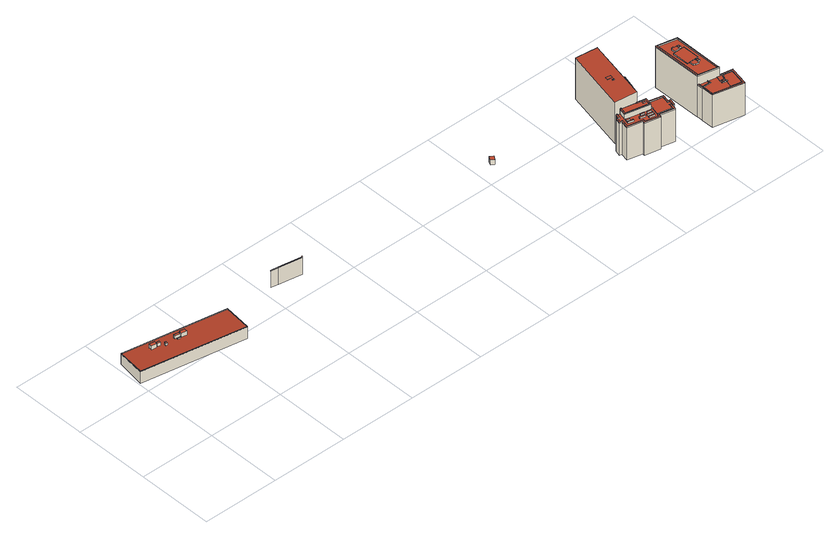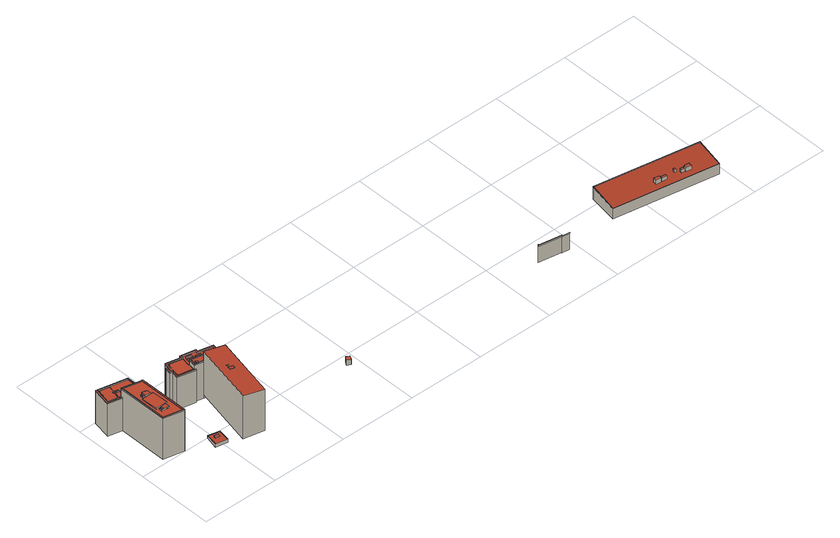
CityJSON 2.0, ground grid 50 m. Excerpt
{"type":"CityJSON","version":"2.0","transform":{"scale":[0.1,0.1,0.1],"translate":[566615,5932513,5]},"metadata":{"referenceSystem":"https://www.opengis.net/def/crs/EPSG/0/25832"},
"CityObjects":{
"building1":{"type":"Building","attributes":{"Grundfläche 2D":"1319.590448","Grundhöhe NN":"5.359"},"children":["building1-1","building1-2","building1-3","building1-4","building1-5","building1-6","building1-7","building1-8"],"geometry":[{"type":"Solid","lod":"3","boundaries":[[[[0,1,2,3]],[[4,5,3,2]],[[5,6,0,3]],[[6,7,1,0]],[[7,4,2,1]],[[7,6,5,4]]]],"semantics":{"surfaces":[{"type":"RoofSurface"},{"type":"WallSurface"},{"type":"GroundSurface"}],"values":[[0,1,1,1,1,2]]}}]},
"building1-1":{"type":"BuildingInstallation","parents":["building1"],"geometry":[{"type":"MultiSurface","lod":"3","boundaries":[[[8,9,10,11,12]],[[13,14,10,9]],[[14,15,16,12,11,10]],[[16,17,8,12]],[[17,13,9,8]]],"semantics":{"surfaces":[{"type":"RoofSurface"},{"type":"WallSurface"}],"values":[0,1,1,1,1]}}]},
"building1-2":{"type":"BuildingInstallation","parents":["building1"],"geometry":[{"type":"MultiSurface","lod":"3","boundaries":[[[18,19,20,21]],[[22,23,21,20]],[[18,21,23,24]],[[24,25,19,18]],[[25,22,20,19]]],"semantics":{"surfaces":[{"type":"RoofSurface"},{"type":"WallSurface"}],"values":[0,1,1,1,1]}}]},
"building1-3":{"type":"BuildingInstallation","parents":["building1"],"geometry":[{"type":"MultiSurface","lod":"3","boundaries":[[[26,27,28,29]],[[29,28,30,31]],[[26,29,31,32]],[[27,26,32,33]],[[28,27,33,30]]],"semantics":{"surfaces":[{"type":"RoofSurface"},{"type":"WallSurface"}],"values":[0,1,1,1,1]}}]},
"building1-4":{"type":"BuildingInstallation","parents":["building1"],"geometry":[{"type":"MultiSurface","lod":"3","boundaries":[[[34,35,36]],[[37,38,36,39]],[[34,36,38]],[[0,1,36,35]],[[1,2,39,36]],[[38,37,40,41]],[[41,42,34,38]]],"semantics":{"surfaces":[{"type":"RoofSurface"},{"type":"WallSurface"}],"values":[0,0,0,1,1,1,1]}}]},
"building1-5":{"type":"BuildingInstallation","parents":["building1"],"geometry":[{"type":"MultiSurface","lod":"3","boundaries":[[[43,44,45,46]],[[46,45,47,48]],[[48,49,43,46]],[[49,50,44,43]],[[45,44,50,47]]],"semantics":{"surfaces":[{"type":"RoofSurface"},{"type":"WallSurface"}],"values":[0,1,1,1,1]}}]},
"building1-6":{"type":"BuildingInstallation","parents":["building1"],"geometry":[{"type":"MultiSurface","lod":"3","boundaries":[[[51,52,53,54]],[[55,56,52,51]],[[56,57,53,52]],[[57,58,54,53]],[[58,55,51,54]]],"semantics":{"surfaces":[{"type":"RoofSurface"},{"type":"WallSurface"}],"values":[0,1,1,1,1]}}]},
"building1-7":{"type":"BuildingInstallation","parents":["building1"],"geometry":[{"type":"MultiSurface","lod":"3","boundaries":[[[59,39,60]],[[37,39,59]],[[34,59,60,35]],[[2,3,60,39]],[[3,0,35,60]],[[59,34,42,61]],[[61,40,37,59]]],"semantics":{"surfaces":[{"type":"RoofSurface"},{"type":"WallSurface"}],"values":[0,0,0,1,1,1,1]}}]},
"building1-8":{"type":"BuildingInstallation","parents":["building1"],"geometry":[{"type":"MultiSurface","lod":"3","boundaries":[[[62,63,64,65]],[[66,67,65,64]],[[62,65,67,68]],[[63,62,68,69]],[[69,66,64,63]]],"semantics":{"surfaces":[{"type":"RoofSurface"},{"type":"WallSurface"}],"values":[0,1,1,1,1]}}]},
"building2":{"type":"Building","attributes":{"Grundfläche 2D":"9019.073295","Grundhöhe NN":"5.576"},"children":["building2-1","building2-2"],"geometry":[{"type":"MultiSurface","lod":"3","boundaries":[[[70,71,72,73]],[[74,70,73,75]],[[76,77,70,74]],[[78,79,76,74,75,80]],[[79,81,82,83,76]],[[81,84,85,82]]],"semantics":{"surfaces":[{"type":"WallSurface"},{"type":"RoofSurface"}],"values":[0,0,1,0,0,1]}}]},
"building2-1":{"type":"BuildingInstallation","parents":["building2"],"geometry":[{"type":"MultiSurface","lod":"3","boundaries":[[[86,87,88,89,90]],[[71,70,88,87]],[[86,90,89,91,92,93]]],"semantics":{"surfaces":[{"type":"RoofSurface"},{"type":"WallSurface"}],"values":[0,1,1]}}]},
"building2-2":{"type":"BuildingInstallation","parents":["building2"],"geometry":[{"type":"MultiSurface","lod":"3","boundaries":[[[94,83,95,96,97]],[[74,76,83,94]],[[91,89,96,95,77]],[[89,88,70,74,94,97,96]]],"semantics":{"surfaces":[{"type":"RoofSurface"},{"type":"WallSurface"}],"values":[0,1,1,1]}}]},
"building3":{"type":"Building","attributes":{"Grundfläche 2D":"7.072781","Grundhöhe NN":"9.409"},"geometry":[{"type":"Solid","lod":"3","boundaries":[[[[98,99,100,101]],[[102,103,101,100]],[[103,104,98,101]],[[104,105,99,98]],[[105,102,100,99]],[[105,104,103,102]]]],"semantics":{"surfaces":[{"type":"RoofSurface"},{"type":"WallSurface"},{"type":"GroundSurface"}],"values":[[0,1,1,1,1,2]]}}]},
"building4":{"type":"Building","attributes":{"Grundfläche 2D":"393.918808","Grundhöhe NN":"5.293"},"children":["building4-1","building4-2","building4-3","building4-4","building4-5","building4-6","building4-7","building4-8"],"geometry":[{"type":"Solid","lod":"3","boundaries":[[[[106,107,108,109,110,111,112,113,114,115,116]],[[117,118,119,120,121,122,123,124,125,126,127,128,129,130,131,132,133,134,135,136,137,138,139,140,141,142,143,144,145,146,147,148,149,150,151,152,153]],[[154,155,156,157,158,159,160,161,162,163,164,165,166]],[[167,168,169,170,171,172,173,174,175,176,177,178,179,180,181,182,183,184,185,186,187],[188,189,190,191,192,193,194,195,196,197,198]],[[199,200,201,202,203,204,205]],[[109,108,195,194]],[[194,193,110,109]],[[111,110,193,192]],[[112,111,192,191]],[[190,113,112,191]],[[190,189,114,113]],[[189,188,115,114]],[[197,106,116,115,188,198]],[[197,196,107,106]],[[196,195,108,107]],[[206,207,132,131]],[[207,208,133,132]],[[208,209,134,133]],[[209,210,135,134]],[[210,211,136,135]],[[211,212,137,136]],[[212,213,138,137]],[[213,214,139,138]],[[214,215,140,139]],[[215,216,141,140]],[[216,217,142,141]],[[217,218,143,142]],[[218,219,144,143]],[[219,220,145,144]],[[220,221,146,145]],[[221,222,147,146]],[[222,223,148,147]],[[150,167,187,151]],[[187,186,152,151]],[[185,153,152,186]],[[185,184,117,153]],[[118,117,184,183]],[[182,119,118,183]],[[182,181,120,119]],[[121,120,181,180]],[[122,121,180,179]],[[123,122,179,178]],[[124,123,178,177]],[[177,176,125,124]],[[126,125,176,175]],[[127,126,175,174]],[[172,129,128,127,174,173]],[[172,171,130,129]],[[171,206,131,130]],[[224,225,159,158]],[[225,226,160,159]],[[226,227,161,160]],[[227,228,229,163,162,161]],[[229,204,164,163]],[[204,203,165,164]],[[203,202,201,154,166,165]],[[155,154,201,200]],[[156,155,200,199]],[[199,205,157,156]],[[158,157,205,224]],[[207,206,230,231]],[[208,207,231,232]],[[209,208,232,233]],[[211,210,234,235]],[[210,209,233,234]],[[212,211,235,236]],[[213,212,236,237]],[[214,213,237,238]],[[215,214,238,239]],[[216,215,239,240]],[[217,216,240,241]],[[218,217,241,242]],[[219,218,242,243]],[[221,220,244,245]],[[220,219,243,244]],[[222,221,245,246]],[[223,222,246,247]],[[206,171,170,248,230]],[[224,170,169,225]],[[225,169,168,226]],[[227,226,168,167,150]],[[148,223,247,249,229,228,227,150,149]],[[205,204,229,249,248,170,224]],[[242,241,240,239,238,237,236,235,234,233,232,231,230,248,249,247,246,245,244,243]]]],"semantics":{"surfaces":[{"type":"RoofSurface"},{"type":"WallSurface"},{"type":"GroundSurface"}],"values":[[0,0,0,0,0,1,1,1,1,1,1,1,1,1,1,1,1,1,1,1,1,1,1,1,1,1,1,1,1,1,1,1,1,1,1,1,1,1,1,1,1,1,1,1,1,1,1,1,1,1,1,1,1,1,1,1,1,1,1,1,1,1,1,1,1,1,1,1,1,1,1,1,1,1,1,1,1,1,1,1,1,1,1,2]]}}]},
"building4-1":{"type":"BuildingInstallation","parents":["building4"],"geometry":[{"type":"MultiSurface","lod":"3","boundaries":[[[250,251,252,253]],[[253,252,254,255]],[[250,253,255,256]],[[251,250,256,257]],[[252,251,257,254]]],"semantics":{"surfaces":[{"type":"RoofSurface"},{"type":"WallSurface"}],"values":[0,1,1,1,1]}}]},
"building4-2":{"type":"BuildingInstallation","parents":["building4"],"geometry":[{"type":"MultiSurface","lod":"3","boundaries":[[[258,259,260,261]],[[260,259,262,263]],[[261,260,263,264]],[[258,261,264,265]],[[259,258,265,262]]],"semantics":{"surfaces":[{"type":"RoofSurface"},{"type":"WallSurface"}],"values":[0,1,1,1,1]}}]},
"building4-3":{"type":"BuildingInstallation","parents":["building4"],"geometry":[{"type":"MultiSurface","lod":"3","boundaries":[[[266,267,268,269]],[[270,271,269,268]],[[266,269,271,272]],[[272,273,267,266]],[[268,267,273,270]]],"semantics":{"surfaces":[{"type":"RoofSurface"},{"type":"WallSurface"}],"values":[0,1,1,1,1]}}]},
"building4-4":{"type":"BuildingInstallation","parents":["building4"],"geometry":[{"type":"MultiSurface","lod":"3","boundaries":[[[274,275,276,277]],[[277,276,278,279]],[[274,277,279,280]],[[275,274,280,281]],[[276,275,281,278]]],"semantics":{"surfaces":[{"type":"RoofSurface"},{"type":"WallSurface"}],"values":[0,1,1,1,1]}}]},
"building4-5":{"type":"BuildingInstallation","parents":["building4"],"geometry":[{"type":"MultiSurface","lod":"3","boundaries":[[[282,283,284,285]],[[285,284,286,287]],[[282,285,287,288]],[[283,282,288,289]],[[284,283,289,286]]],"semantics":{"surfaces":[{"type":"RoofSurface"},{"type":"WallSurface"}],"values":[0,1,1,1,1]}}]},
"building4-6":{"type":"BuildingInstallation","parents":["building4"],"geometry":[{"type":"MultiSurface","lod":"3","boundaries":[[[290,291,292,293]],[[293,292,294,295]],[[290,293,295,296]],[[296,297,291,290]],[[297,294,292,291]]],"semantics":{"surfaces":[{"type":"RoofSurface"},{"type":"WallSurface"}],"values":[0,1,1,1,1]}}]},
"building4-7":{"type":"BuildingInstallation","parents":["building4"],"geometry":[{"type":"MultiSurface","lod":"3","boundaries":[[[298,299,300,301]],[[301,300,302,303]],[[298,301,303,304]],[[299,298,304,305]],[[300,299,305,302]]],"semantics":{"surfaces":[{"type":"RoofSurface"},{"type":"WallSurface"}],"values":[0,1,1,1,1]}}]},
"building4-8":{"type":"BuildingInstallation","parents":["building4"],"geometry":[{"type":"MultiSurface","lod":"3","boundaries":[[[306,307,308,309]],[[309,308,310,311]],[[311,312,306,309]],[[307,306,312,313]],[[308,307,313,310]]],"semantics":{"surfaces":[{"type":"RoofSurface"},{"type":"WallSurface"}],"values":[0,1,1,1,1]}}]},
"building5":{"type":"Building","attributes":{"Grundfläche 2D":"575.243392","Grundhöhe NN":"8.184"},"children":["building5-1","building5-2"],"geometry":[{"type":"Solid","lod":"3","boundaries":[[[[314,315,316,317,318,319,320]],[[314,320,321,322]],[[323,316,315,314,322,324]],[[318,317,316,323,325]],[[320,319,318,325,321]],[[321,325,323,324,322]]]],"semantics":{"surfaces":[{"type":"RoofSurface"},{"type":"WallSurface"},{"type":"GroundSurface"}],"values":[[0,1,1,1,1,2]]}}]},
"building5-1":{"type":"BuildingInstallation","parents":["building5"],"geometry":[{"type":"MultiSurface","lod":"3","boundaries":[[[326,327,328,329]],[[329,328,330,331]],[[326,329,331,332]],[[332,333,327,326]],[[333,330,328,327]]],"semantics":{"surfaces":[{"type":"RoofSurface"},{"type":"WallSurface"}],"values":[0,1,1,1,1]}}]},
"building5-2":{"type":"BuildingInstallation","parents":["building5"],"geometry":[{"type":"MultiSurface","lod":"3","boundaries":[[[334,335,336]],[[337,335,334]],[[336,335,338,339]],[[334,336,339,340]],[[337,334,340,341]],[[335,337,341,338]]],"semantics":{"surfaces":[{"type":"RoofSurface"},{"type":"WallSurface"}],"values":[0,0,1,1,1,1]}}]},
"building6":{"type":"Building","attributes":{"Grundfläche 2D":"68.089233","Grundhöhe NN":"8.877"},"children":["building6-1","building6-2"],"geometry":[{"type":"Solid","lod":"3","boundaries":[[[[342,343,344,345,346,347,348]],[[349,350,346,345,344,343,342,351,352]],[[347,346,350,353]],[[348,347,353,354]],[[342,348,354,351]],[[350,349,352,351,354,353]]]],"semantics":{"surfaces":[{"type":"RoofSurface"},{"type":"WallSurface"},{"type":"GroundSurface"}],"values":[[0,1,1,1,1,2]]}}]},
"building6-1":{"type":"BuildingInstallation","parents":["building6"],"geometry":[{"type":"MultiSurface","lod":"3","boundaries":[[[355,356,357]],[[355,357,358]],[[355,358,359]],[[360,355,359,361]],[[360,361,362]],[[360,362,363]],[[360,363,343,364]],[[345,346,358,357,356]],[[346,347,359,358]],[[347,348,361,359]],[[348,342,362,361]],[[342,343,363,362]],[[364,365,355,360]],[[356,355,365,345]]],"semantics":{"surfaces":[{"type":"RoofSurface"},{"type":"WallSurface"}],"values":[0,0,0,0,0,0,1,1,1,1,1,1,1,1]}}]},
"building6-2":{"type":"BuildingInstallation","parents":["building6"],"geometry":[{"type":"MultiSurface","lod":"3","boundaries":[[[366,367,368,369]],[[370,371,369,368]],[[368,367,372,370]],[[371,373,366,369]],[[367,366,373,372]]],"semantics":{"surfaces":[{"type":"RoofSurface"},{"type":"WallSurface"}],"values":[0,1,1,1,1]}}]},
"building7":{"type":"Building","attributes":{"Grundfläche 2D":"692.223743","Grundhöhe NN":"5.141"},"children":["building7-1","building7-2","building7-3","building7-4"],"geometry":[{"type":"MultiSurface","lod":"3","boundaries":[[[374,375,376,377,378,379,380,381,382,383,384,385,386,387,388,389,390,391]],[[392,393,394,395,396,397,398,399,400],[401,402,403,404,405]],[[406,407,408,409,410,411,412,413,414,415]],[[416,417,418,419,420,421,422,423,424]],[[425,426,427,428,429,430],[431,432,433,434],[435,436,437,438,439,440,441,442,443,444],[445,446,447,448,449,450,451,452,453,454]],[[455,456,457,458,459,460,461,462,463,464],[465,466,467,468]],[[469,470,471,472]],[[473,422,421,474,475,418,417,476,477]],[[478,479,480,481,482,483,484,485,486,487],[488,489,490,491]],[[492,493,494,495,496,497,498,499,500,501,502],[503,504,505,506,507,508,509,510,511,512],[513,514,515,516,517,518,519,520,521]],[[522,523,524,525,526]],[[497,496,495,526,525,524]],[[523,498,497,524]],[[527,528,375,374]],[[529,530,377,376,375,528]],[[530,531,532,379,378,377]],[[492,502,382,381]],[[502,501,383,382]],[[501,500,384,383]],[[500,499,385,384]],[[522,387,386,498,523]],[[389,533,534,535,536,527,374,391,390]],[[395,394,520,519]],[[519,518,396,395]],[[518,517,516,398,397,396]],[[516,515,399,398]],[[515,514,400,399]],[[514,513,392,400]],[[521,393,392,513]],[[521,520,394,393]],[[503,512,408,407]],[[512,511,409,408]],[[510,410,409,511]],[[510,509,411,410]],[[509,508,412,411]],[[508,507,413,412]],[[507,506,414,413]],[[415,414,506,505]],[[406,415,505,504]],[[504,503,407,406]],[[419,418,425,430]],[[428,421,420,419,430,429]],[[537,538,539,540,416,424,423,422]],[[540,541,417,416]],[[456,455,440,439]],[[439,438,457,456]],[[438,437,458,457]],[[437,436,459,458]],[[436,435,460,459]],[[444,461,460,435]],[[444,443,462,461]],[[443,442,463,462]],[[442,441,464,463]],[[455,464,441,440]],[[432,431,470,469]],[[431,434,471,470]],[[434,433,472,471]],[[469,472,433,432]],[[428,427,426,475,474,421]],[[418,475,426,425]],[[541,542,476,417]],[[543,537,422,473,477,476,542,544]],[[448,447,487,486]],[[447,446,478,487]],[[446,445,479,478]],[[445,454,480,479]],[[454,453,481,480]],[[453,452,482,481]],[[452,451,483,482]],[[451,450,484,483]],[[450,449,485,484]],[[449,448,486,485]],[[545,535,534,533,546,547]],[[527,536,548,549]],[[528,527,549,550]],[[551,530,529,528,550,552]],[[553,532,531,530,551,554]],[[542,541,555,546,533,389]],[[387,522,526,495,494,493,537,543,544,542,389,388]],[[539,538,537,493,492,381,380,379,532,553,556,540]],[[541,540,556,555]],[[549,548,545,547,546,555,556,553,554,551,552,550]]],"semantics":{"surfaces":[{"type":"RoofSurface"},{"type":"WallSurface"},{"type":"GroundSurface"}],"values":[0,0,0,0,0,0,0,0,0,0,0,1,1,1,1,1,1,1,1,1,1,1,1,1,1,1,1,1,1,1,1,1,1,1,1,1,1,1,1,1,1,1,1,1,1,1,1,1,1,1,1,1,1,1,1,1,1,1,1,1,1,1,1,1,1,1,1,1,1,1,1,1,1,1,1,1,1,1,1,1,1,2]}}]},
"building7-1":{"type":"BuildingInstallation","parents":["building7"],"geometry":[{"type":"MultiSurface","lod":"3","boundaries":[[[557,558,559,560,386,385,561]],[[494,495,558,557]],[[495,496,497,560,559,558]],[[497,498,386,560]],[[562,561,385,499]],[[562,494,557,561]]],"semantics":{"surfaces":[{"type":"RoofSurface"},{"type":"WallSurface"}],"values":[0,1,1,1,1,1]}}]},
"building7-2":{"type":"BuildingInstallation","parents":["building7"],"geometry":[{"type":"MultiSurface","lod":"3","boundaries":[[[563,564,565,566]],[[565,564,468,467]],[[566,565,467,466]],[[563,566,466,465]],[[564,563,465,468]]],"semantics":{"surfaces":[{"type":"RoofSurface"},{"type":"WallSurface"}],"values":[0,1,1,1,1]}}]},
"building7-3":{"type":"BuildingInstallation","parents":["building7"],"geometry":[{"type":"MultiSurface","lod":"3","boundaries":[[[567,568,569,570]],[[568,567,490,489]],[[570,569,488,491]],[[567,570,491,490]],[[569,568,489,488]]],"semantics":{"surfaces":[{"type":"RoofSurface"},{"type":"WallSurface"}],"values":[0,1,1,1,1]}}]},
"building7-4":{"type":"BuildingInstallation","parents":["building7"],"geometry":[{"type":"MultiSurface","lod":"3","boundaries":[[[571,572,573,574,575]],[[401,573,572,571,403,402]],[[574,573,401,405]],[[575,574,405,404]],[[571,575,404,403]]],"semantics":{"surfaces":[{"type":"RoofSurface"},{"type":"WallSurface"}],"values":[0,1,1,1,1]}}]}
},
"vertices":[
[679,457,88],[712,648,73],[40,764,73],[7,573,88],[40,764,4],[7,573,4],[679,457,4],[712,648,4],
[404,636,104],[407,658,104],[374,664,105],[371,647,105],[370,642,105],[407,658,77],[374,664,77],[371,647,78],[370,642,78],[404,636,78],
[181,675,105],[214,669,105],[218,690,105],[184,696,105],[218,690,77],[184,696,77],[181,675,78],[214,669,78],
[342,639,86],[356,636,86],[358,644,86],[343,647,86],[358,644,78],[343,647,78],[342,639,79],[356,636,79],
[678,458,91],[679,457,91],[712,648,76],[41,763,76],[710,647,76],[40,764,76],[41,763,73],[710,647,73],[678,458,88],
[258,643,97],[268,642,97],[270,656,97],[260,657,97],[270,656,79],[260,657,79],[258,643,80],[268,642,80],
[367,662,100],[334,668,100],[332,654,100],[364,649,100],[367,662,77],[334,668,77],[332,654,78],[364,649,78],
[9,574,91],[7,573,91],[9,574,88],
[222,672,99],[241,668,99],[244,682,99],[224,685,99],[244,682,77],[224,685,77],[222,672,78],[241,668,78],
[1103,670,122],[1054,678,122],[1054,678,6],[1103,670,6],[1102,667,123],[1102,667,6],[1250,642,123],[1250,647,122],[1253,641,6],[1253,641,123],[1250,642,6],[1253,641,133],[1250,642,133],[1250,642,129],[1254,646,133],[1250,647,133],
[1054,681,126],[1054,678,126],[1103,670,126],[1103,672,126],[1055,680,126],[1103,672,122],[1055,680,122],[1054,681,122],
[1102,667,129],[1250,647,129],[1103,672,129],[1103,670,129],
[2594,575,81],[2609,600,81],[2587,612,81],[2573,586,81],[2587,612,44],[2573,586,44],[2594,575,44],[2609,600,44],
[3469,159,235],[3479,207,235],[3386,227,235],[3377,187,235],[3383,186,235],[3371,129,235],[3458,110,235],[3465,142,235],[3480,139,235],[3484,155,235],[3473,158,235],[3484,133,236],[3469,137,236],[3461,101,236],[3363,123,236],[3360,108,236],[3276,127,236],[3279,142,236],[3181,163,236],[3192,213,236],[3177,217,236],[3183,242,236],[3191,241,236],[3198,239,236],[3205,271,236],[3198,273,236],[3192,248,236],[3178,251,236],[3169,211,236],[3184,208,236],[3173,157,236],[3270,136,236],[3267,121,236],[3366,99,236],[3369,114,236],[3467,93,236],[3475,128,236],[3489,125,236],[3498,165,236],[3483,168,236],[3494,216,236],[3376,242,236],[3374,235,236],[3376,235,236],[3382,233,236],[3485,211,236],[3475,163,236],[3489,159,236],[3375,229,268],[3366,189,268],[3218,222,268],[3228,266,268],[3223,268,268],[3211,217,268],[3371,182,268],[3382,233,268],[3376,235,268],[3327,245,268],[3320,246,268],[3319,242,268],[3373,230,268],[3382,233,230],[3371,182,230],[3211,217,230],[3223,268,230],[3205,271,230],[3198,239,230],[3191,241,230],[3183,242,230],[3177,217,230],[3192,213,230],[3181,163,230],[3279,142,230],[3276,127,230],[3360,108,230],[3363,123,230],[3461,101,230],[3469,137,230],[3484,133,230],[3489,159,230],[3475,163,230],[3485,211,230],[3484,155,230],[3480,139,230],[3465,142,230],[3458,110,230],[3371,129,230],[3383,186,230],[3377,187,230],[3386,227,230],[3479,207,230],[3469,159,230],[3473,158,230],[3218,222,263],[3366,189,263],[3375,229,263],[3373,230,263],[3319,242,263],[3320,246,263],[3228,266,263],[3198,273,230],[3192,248,230],[3178,251,230],[3169,211,230],[3184,208,230],[3173,157,230],[3270,136,230],[3267,121,230],[3366,99,230],[3369,114,230],[3467,93,230],[3475,128,230],[3489,125,230],[3498,165,230],[3483,168,230],[3494,216,230],[3376,242,230],[3374,235,230],[3223,268,263],[3211,217,263],[3371,182,263],[3382,233,263],[3376,235,263],[3327,245,263],[3198,273,3],[3192,248,3],[3178,251,3],[3169,211,3],[3184,208,3],[3173,157,3],[3270,136,3],[3267,121,3],[3366,99,3],[3369,114,3],[3467,93,3],[3475,128,3],[3489,125,3],[3498,165,3],[3483,168,3],[3494,216,3],[3376,242,3],[3374,235,3],[3223,268,3],[3327,245,3],
[3272,164,239],[3307,156,239],[3309,166,239],[3274,174,239],[3309,166,230],[3274,174,230],[3272,164,230],[3307,156,230],
[3317,174,239],[3319,183,239],[3296,188,239],[3294,179,239],[3319,183,230],[3296,188,230],[3294,179,230],[3317,174,230],
[3359,165,239],[3361,174,239],[3337,179,239],[3335,170,239],[3337,179,230],[3335,170,230],[3359,165,230],[3361,174,230],
[3201,180,239],[3236,172,239],[3238,181,239],[3203,189,239],[3238,181,230],[3203,189,230],[3201,180,230],[3236,172,230],
[3359,214,267],[3362,227,267],[3349,230,267],[3346,217,267],[3349,230,263],[3346,217,263],[3359,214,263],[3362,227,263],
[3319,154,239],[3354,146,239],[3357,155,239],[3322,163,239],[3357,155,230],[3322,163,230],[3319,154,230],[3354,146,230],
[3315,135,239],[3350,127,239],[3352,136,239],[3317,144,239],[3352,136,230],[3317,144,230],[3315,135,230],[3350,127,230],
[3228,193,239],[3230,203,239],[3207,208,239],[3205,198,239],[3207,208,230],[3205,198,230],[3228,193,230],[3230,203,230],
[3194,274,324],[3198,273,324],[3327,245,337],[3417,655,337],[3418,658,337],[3367,669,332],[3285,687,324],[3285,687,32],[3194,274,32],[3327,245,32],[3198,273,32],[3418,658,32],
[3285,433,332],[3314,427,334],[3318,446,334],[3289,453,332],[3318,446,332],[3289,453,329],[3285,433,329],[3314,427,332],
[3299,408,333],[3312,416,334],[3302,418,333],[3310,406,333],[3312,416,332],[3302,418,331],[3299,408,331],[3310,406,332],
[3579,614,62],[3576,615,62],[3506,630,62],[3505,630,62],[3502,631,62],[3483,546,53],[3560,529,53],[3505,630,39],[3502,631,39],[3579,614,39],[3506,630,39],[3483,546,39],[3560,529,39],
[3487,549,57],[3505,630,63],[3502,631,63],[3502,631,64],[3483,546,57],[3558,533,57],[3560,529,57],[3579,614,63],[3576,615,63],[3558,533,54],[3487,549,54],
[3540,560,64],[3544,576,64],[3518,582,64],[3515,566,64],[3518,582,58],[3515,566,56],[3544,576,58],[3540,560,56],
[3692,44,234],[3888,1,234],[3913,116,234],[3914,123,234],[3826,142,234],[3824,142,234],[3824,139,234],[3824,135,234],[3906,117,234],[3883,9,234],[3699,50,234],[3698,123,234],[3698,128,234],[3698,159,234],[3696,160,234],[3692,161,234],[3692,159,234],[3692,128,234],[3825,90,236],[3833,127,236],[3808,133,236],[3800,96,236],[3802,95,236],[3799,84,236],[3798,80,236],[3819,75,236],[3822,90,236],[3804,83,236],[3806,94,236],[3806,95,236],[3818,92,236],[3815,81,236],[3900,113,233],[3846,125,233],[3844,117,233],[3837,118,233],[3829,81,233],[3833,80,233],[3831,71,233],[3824,73,233],[3815,30,233],[3879,16,233],[3824,463,295],[3691,492,295],[3697,485,295],[3817,458,295],[3818,142,295],[3818,139,295],[3824,132,295],[3824,139,295],[3824,142,295],[3697,485,289],[3698,166,289],[3699,165,289],[3818,139,289],[3818,142,289],[3817,458,289],[3719,383,289],[3796,384,289],[3797,273,289],[3719,273,289],[3769,246,289],[3769,235,289],[3749,235,289],[3749,242,289],[3735,242,289],[3735,268,289],[3770,268,289],[3770,266,289],[3787,266,289],[3787,246,289],[3770,394,289],[3770,388,289],[3734,388,289],[3734,415,289],[3741,415,289],[3741,421,289],[3753,421,289],[3753,415,289],[3786,415,289],[3786,394,289],[3735,268,297],[3735,242,297],[3749,242,297],[3749,235,297],[3769,235,297],[3769,246,297],[3787,246,297],[3787,266,297],[3770,266,297],[3770,268,297],[3782,249,297],[3770,249,297],[3770,261,297],[3782,261,297],[3796,384,294],[3719,383,294],[3719,273,294],[3797,273,294],[3698,159,295],[3699,165,295],[3698,166,295],[3692,161,295],[3696,160,295],[3770,388,297],[3770,394,297],[3786,394,297],[3786,415,297],[3753,415,297],[3753,421,297],[3741,421,297],[3741,415,297],[3734,415,297],[3734,388,297],[3770,410,297],[3782,410,297],[3782,398,297],[3770,398,297],[3824,135,230],[3824,132,230],[3754,147,230],[3749,148,230],[3749,147,230],[3749,128,230],[3698,128,230],[3698,123,230],[3699,50,230],[3883,9,230],[3906,117,230],[3846,125,230],[3900,113,230],[3879,16,230],[3815,30,230],[3824,73,230],[3831,71,230],[3833,80,230],[3829,81,230],[3837,118,230],[3844,117,230],[3825,90,230],[3822,90,230],[3819,75,230],[3798,80,230],[3799,84,230],[3802,95,230],[3800,96,230],[3808,133,230],[3833,127,230],[3698,159,227],[3698,128,227],[3749,128,227],[3749,147,227],[3749,148,227],[3692,44,230],[3888,1,230],[3913,116,230],[3914,123,230],[3826,142,230],[3824,142,230],[3692,161,227],[3692,159,227],[3692,128,227],[3692,128,230],[3824,132,289],[3824,139,289],[3824,142,289],[3824,463,289],[3691,492,289],[3692,161,289],[3698,159,289],[3696,160,289],[3692,128,1],[3692,161,1],[3692,159,1],[3692,123,1],[3692,44,1],[3888,1,1],[3914,123,1],[3913,116,1],[3824,142,1],[3826,142,1],[3691,492,1],[3824,463,1],
[3754,147,234],[3749,148,234],[3749,147,234],[3749,128,234],[3754,124,234],[3754,124,230],
[3782,249,299],[3782,261,299],[3770,261,299],[3770,249,299],
[3782,398,299],[3782,410,299],[3770,410,299],[3770,398,299],
[3806,95,240],[3806,94,240],[3804,83,240],[3815,81,240],[3818,92,240]
]}
